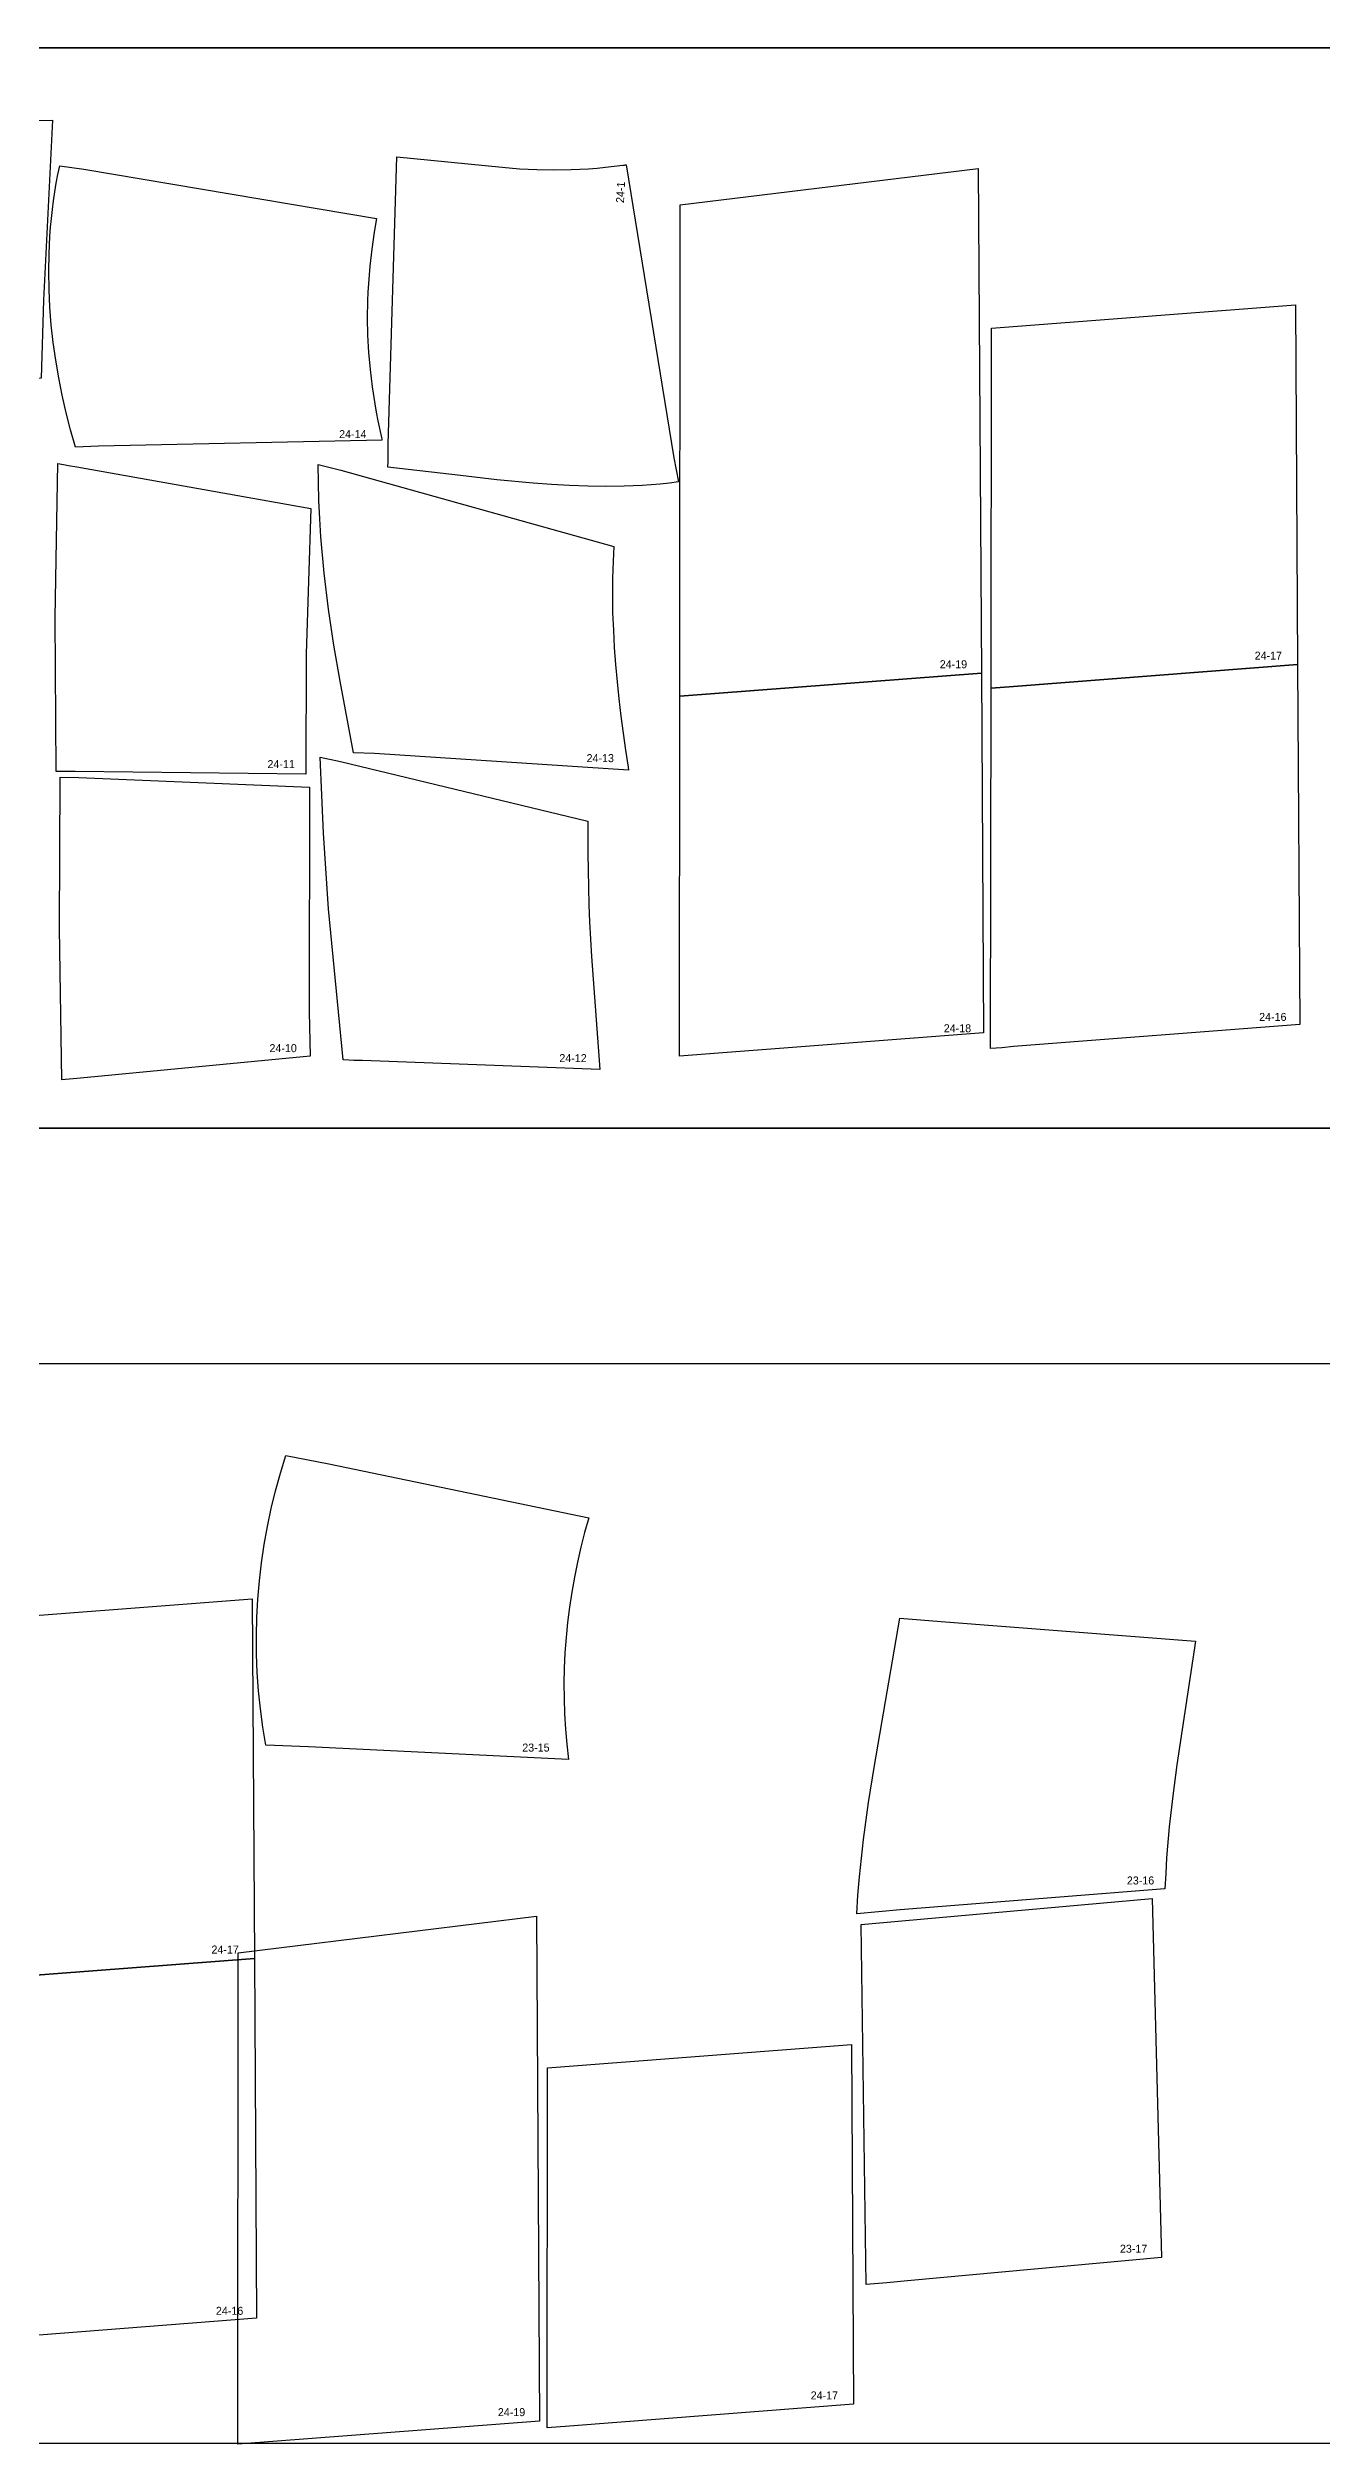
# Model space of a CAD drawing. Header units: millimetres. Extents: x 12942 to 18383, y 13072 to 17462.
# Drawn here: x 13274 to 13592, y 14113 to 14712 of the extents above; entities that cross this region are included whole.
import ezdxf

# ---------------------------------------------------------------- set-up
doc = ezdxf.new("R2010")
doc.units = ezdxf.units.MM
doc.header["$LTSCALE"] = 100
doc.header["$MEASUREMENT"] = 0
for name, color, linetype in [('CUT', 3, 'Continuous'), ('Default', 7, 'Continuous'), ('text', 1, 'Continuous')]:
    doc.layers.add(name, color=color, linetype=linetype)

msp = doc.modelspace()

# ---------------------------------------------------------------- linework, layer by layer
msp.add_lwpolyline([(13056.03, 14712.15), (13602.2, 14712.15), (13602.2, 14442.15), (13056.03, 14442.15)], close=True)
at = {"layer": 'CUT'}
for points in [[(13212.78, 14693.67), (13217.5, 14693.71), (13275.18, 14694.07), (13272.87, 14649.12), (13272.34, 14629.57), (13214.41, 14621.93), (13212.06, 14621.63), (13210.87, 14621.45), (13209.66, 14621.25), (13210.83, 14657.47), (13212.78, 14693.67)], [(13280.91, 14612.37), (13279.69, 14616.65), (13278.58, 14620.96), (13277.59, 14625.31), (13276.72, 14629.68), (13275.97, 14634.08), (13275.35, 14638.49), (13274.87, 14642.92), (13274.51, 14647.35), (13274.3, 14651.79), (13274.23, 14656.24), (13274.3, 14660.68), (13274.52, 14665.11), (13274.69, 14667.32), (13274.9, 14669.53), (13275.14, 14671.74), (13275.43, 14673.94), (13275.75, 14676.14), (13276.12, 14678.33), (13276.53, 14680.51), (13276.97, 14682.69), (13283.03, 14681.83), (13356.23, 14669.51), (13355.64, 14666.1), (13355, 14661.84), (13354.52, 14657.55), (13354.16, 14653.25), (13354.04, 14651.1), (13353.96, 14648.94), (13353.9, 14644.63), (13353.99, 14640.32), (13354.22, 14636.02), (13354.6, 14631.72), (13355.12, 14627.44), (13355.77, 14623.18), (13356.14, 14621.06), (13356.54, 14618.94), (13357.44, 14614.72), (13357.51, 14614.4), (13357.55, 14614.25), (13357.57, 14614.17), (13357.59, 14614.09), (13286.69, 14612.63), (13280.91, 14612.37)], [(13359.04, 14607.35), (13359.1, 14608.77), (13359.14, 14610.21), (13359.16, 14613.13), (13361.29, 14684.92), (13387.67, 14682.3), (13391.97, 14681.95), (13396.28, 14681.73), (13400.59, 14681.65), (13404.9, 14681.72), (13409.21, 14681.94), (13411.36, 14682.09), (13413.51, 14682.3), (13417.79, 14682.8), (13418.22, 14682.85), (13418.43, 14682.88), (13418.53, 14682.9), (13418.64, 14682.92), (13430.58, 14609.66), (13431.72, 14603.65), (13429.46, 14603.37), (13427.19, 14603.13), (13422.66, 14602.78), (13418.13, 14602.58), (13413.59, 14602.51), (13409.05, 14602.56), (13404.5, 14602.73), (13399.95, 14602.99), (13395.4, 14603.33), (13386.3, 14604.2), (13377.21, 14605.23), (13359.04, 14607.35)], [(13432.07, 14550.1), (13432.16, 14672.89), (13506.72, 14682.02), (13507.49, 14555.81), (13432.07, 14550.1)], [(13509.99, 14642.1), (13586.03, 14647.94), (13586.58, 14558.01), (13515.5, 14552.54), (13509.9, 14552.1), (13509.99, 14642.1)], [(13276.08, 14531.27), (13275.86, 14569.78), (13276.5, 14608.29), (13277.91, 14607.99), (13279.14, 14607.76), (13281.28, 14607.42), (13339.75, 14597), (13338.63, 14560.65), (13338.56, 14530.58), (13280.8, 14531.3), (13276.08, 14531.27)], [(13350.49, 14535.96), (13347.08, 14553.85), (13345.56, 14562.83), (13344.22, 14571.84), (13343.11, 14580.86), (13342.28, 14589.91), (13341.99, 14594.44), (13341.78, 14598.97), (13341.67, 14603.51), (13341.65, 14608.05), (13347.27, 14606.63), (13415.55, 14587.48), (13415.37, 14583.83), (13415.22, 14579.52), (13415.21, 14575.2), (13415.27, 14570.89), (13415.44, 14566.58), (13415.67, 14562.28), (13415.99, 14557.98), (13416.37, 14553.69), (13416.82, 14549.4), (13417.32, 14545.12), (13417.88, 14540.84), (13418.48, 14536.57), (13419.13, 14532.31), (13419.23, 14531.63), (13355.66, 14535.78), (13350.49, 14535.96)], [(13432.07, 14550.1), (13507.49, 14555.81), (13508.03, 14465.94), (13431.99, 14460.1), (13432.07, 14550.1)], [(13509.9, 14552.1), (13515.5, 14552.54), (13586.58, 14558.01), (13587.14, 14468.06), (13515.53, 14462.52), (13512.63, 14462.23), (13511.19, 14462.12), (13509.77, 14462.03), (13509.9, 14552.1)], [(13347.87, 14459.19), (13344.21, 14496.96), (13342.91, 14515.89), (13342.11, 14534.84), (13347.16, 14533.77), (13409.1, 14518.83), (13409.06, 14515.2), (13409.08, 14510.89), (13409.12, 14506.58), (13409.21, 14502.27), (13409.34, 14497.96), (13409.51, 14493.65), (13409.7, 14489.34), (13409.94, 14485.04), (13412.07, 14456.8), (13352.72, 14459), (13350.55, 14459.04), (13349.3, 14459.09), (13347.87, 14459.19)], [(13277.48, 14454.15), (13276.92, 14491.99), (13277.04, 14529.85), (13281.77, 14529.74), (13339.47, 14527.34), (13339.39, 14471.18), (13339.6, 14460.14), (13282.18, 14454.61), (13277.48, 14454.15)], [(13333.54, 14360.28), (13344.28, 14358.24), (13409.3, 14344.69), (13408.25, 14341.02), (13407.31, 14337.33), (13406.45, 14333.61), (13405.69, 14329.87), (13405.03, 14326.11), (13404.46, 14322.34), (13403.99, 14318.56), (13403.61, 14314.76), (13403.33, 14310.96), (13403.16, 14307.15), (13403.08, 14303.34), (13403.1, 14299.53), (13403.22, 14295.72), (13403.45, 14291.91), (13403.78, 14288.11), (13404.21, 14284.33), (13339.19, 14287.49), (13328.51, 14287.84), (13327.77, 14292.37), (13327.17, 14296.92), (13326.71, 14301.48), (13326.39, 14306.05), (13326.22, 14310.63), (13326.18, 14315.22), (13326.28, 14319.8), (13326.53, 14324.37), (13326.91, 14328.94), (13327.44, 14333.49), (13328.1, 14338.03), (13328.91, 14342.54), (13329.86, 14347.03), (13330.94, 14351.48), (13332.17, 14355.9), (13333.54, 14360.28)], [(13249.06, 14318.65), (13325.11, 14324.49), (13325.66, 14234.56), (13254.58, 14229.09), (13248.97, 14228.65), (13249.06, 14318.65)], [(13476.33, 14245.69), (13476.63, 14250.35), (13477.02, 14255), (13478.04, 14264.28), (13479.3, 14273.53), (13480.76, 14282.76), (13487.07, 14319.63), (13492.24, 14319.17), (13497.42, 14318.82), (13561.02, 14313.83), (13556.37, 14282.94), (13555.35, 14275.21), (13554.49, 14267.46), (13553.83, 14259.7), (13553.59, 14255.81), (13553.42, 14251.92), (13487.21, 14246.73), (13476.33, 14245.69)], [(13321.53, 14113.16), (13321.63, 14235.95), (13396.18, 14245.09), (13396.95, 14118.88), (13321.53, 14113.16)], [(13478.68, 14153.03), (13477.46, 14243.05), (13487.63, 14243.96), (13550.18, 14249.54), (13552.53, 14159.83), (13489.01, 14153.98), (13483.85, 14153.46), (13478.68, 14153.03)], [(13248.97, 14228.65), (13254.58, 14229.09), (13325.66, 14234.56), (13326.22, 14144.61), (13254.61, 14139.07), (13251.7, 14138.79), (13250.27, 14138.67), (13248.85, 14138.58), (13248.97, 14228.65)], [(13398.94, 14207.2), (13474.99, 14213.04), (13475.54, 14123.11), (13404.46, 14117.63), (13398.85, 14117.2), (13398.94, 14207.2)]]:
    msp.add_lwpolyline(points, dxfattribs=at)
at = {"layer": 'Default'}
msp.add_lwpolyline([(13056.03, 14712.15), (13056.03, 14442.15), (15556.03, 14442.15), (15556.03, 14712.15), (13056.03, 14712.15)], dxfattribs=at)
msp.add_lwpolyline([(13056.03, 14383.32), (13602.2, 14383.32), (13602.2, 14113.32), (13056.03, 14113.32)], close=True, dxfattribs=at)

# ---------------------------------------------------------------- texts
at = {"layer": 'text', "insert": (13416.09, 14673.44), "char_height": 2, "width": 9.39, "attachment_point": 1, "rotation": 86.94448}
msp.add_mtext('24-1', dxfattribs=at)
at = {"layer": 'text', "char_height": 2, "width": 9.39, "attachment_point": 1}
for s, insert in [('24-14', (13346.85, 14616.61)), ('24-19', (13497.09, 14559.08)), ('24-17', (13575.85, 14561.23)), ('24-11', (13328.93, 14534.11)), ('24-13', (13408.75, 14535.61)), ('24-18', (13498.09, 14468.08)), ('24-16', (13576.97, 14470.92)), ('24-10', (13329.43, 14463.11)), ('24-12', (13401.93, 14460.61)), ('23-15', (13392.66, 14288.27)), ('23-16', (13543.88, 14255.05)), ('24-17', (13314.92, 14237.78)), ('23-17', (13542.15, 14163)), ('24-16', (13316.04, 14147.47)), ('24-17', (13464.8, 14126.33)), ('24-19', (13386.56, 14122.14))]:
    msp.add_mtext(s, dxfattribs=dict(at, insert=insert))

doc.saveas('drawing.dxf')
